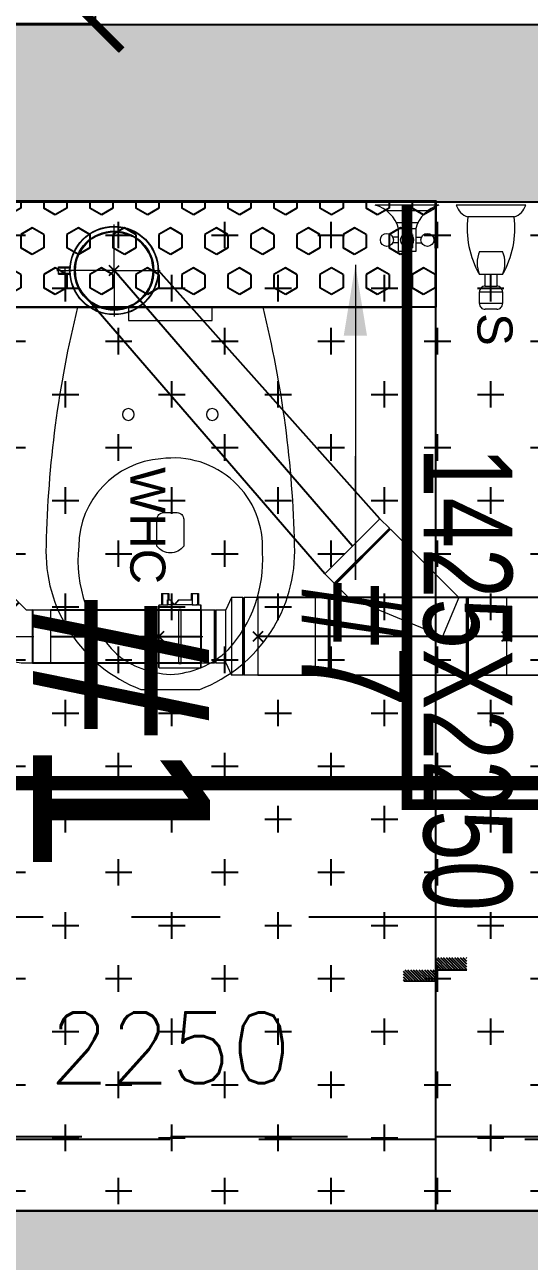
# Model space of a CAD drawing. Header units: millimetres. Extents: x -414464 to 1686, y -90036 to 108605.
# Drawn here: x -106321 to -105609, y -74856 to -73110 of the extents above; entities that cross this region are included whole.
import ezdxf
from ezdxf.lldxf.tags import DXFTag

# ---------------------------------------------------------------- set-up
doc = ezdxf.new("R2010")
doc.units = ezdxf.units.MM
doc.header["$LTSCALE"] = 1000
doc.header["$MEASUREMENT"] = 0
for name, pattern in [('$1$AUDIT_D_120904163729-0', [0]), ('$36$HIDDEN', [0.375, 0.25, -0.125]), ('3BHK-A$1$AUDIT_D_120904163729-0', [0]), ('AUDIT_D_120904163729-0', [0]), ('T8 - TYPICAL FLOOR CORE$1$HIDDEN', [0.375, 0.25, -0.125]), ('T8(T9 IS SIMILAR) - DIMENSION & TEXTING$1$AUDIT_D_120904163729-0', [0]), ('T8(T9 IS SIMILAR) - DIMENSION & TEXTING$1$CENTERX2', [101.6, 63.5, -12.7, 12.7, -12.7]), ('T8(T9 IS SIMILAR) - DIMENSION & TEXTING$1$HIDDEN', [0.375, 0.25, -0.125]), ('T8(T9 IS SIMILAR)$1$$0$HIDDEN', [0.375, 0.25, -0.125]), ('T8_REFUGE COLUMNS$1$CENTER2', [1.125, 0.75, -0.125, 0.125, -0.125])]:
    doc.linetypes.add(name, pattern=pattern)
doc.layers.get('0').update_dxf_attribs({"linetype": 'AUDIT_D_120904163729-0'})
for name, color, linetype in [('$0$A-HATCH -160', 251, '$1$AUDIT_D_120904163729-0'), ('$21$A-DIMENSIONS', 2, '$36$HIDDEN'), ('3BHK-A$1$$1$ELEV.', 5, 'Continuous'), ('3BHK-A$1$$1$LEDGE WALL', 5, 'Continuous'), ('3BHK-A$1$A-HATCH -160', 251, '3BHK-A$1$AUDIT_D_120904163729-0'), ('3BHK-A$1$a-tile drop', 3, 'Continuous'), ('3BHK-A$1$A-TOI SUNK 50MM', 8, 'Continuous'), ('3BHK-A$1$APT PLANS-typ$0$TILEDROP', 3, 'Continuous'), ('3BHK-A$1$LEDGE WALL', 5, 'Continuous'), ('a-rcc', 3, 'Continuous'), ('T8 - TYPICAL FLOOR CORE$1$A-DIMENSIONS', 2, 'T8 - TYPICAL FLOOR CORE$1$HIDDEN'), ('T8(T9 IS SIMILAR) - DIMENSION & TEXTING$1$A-DIMENSIONS', 2, 'T8(T9 IS SIMILAR) - DIMENSION & TEXTING$1$HIDDEN'), ('T8(T9 IS SIMILAR) - DIMENSION & TEXTING$1$A-PLUMBING', 7, 'T8(T9 IS SIMILAR) - DIMENSION & TEXTING$1$AUDIT_D_120904163729-0'), ('T8(T9 IS SIMILAR) - DIMENSION & TEXTING$1$A-RSP COMMENTS', 30, 'T8(T9 IS SIMILAR) - DIMENSION & TEXTING$1$AUDIT_D_120904163729-0'), ('T8(T9 IS SIMILAR) - DIMENSION & TEXTING$1$pl-110 dia soil pipe', 1, 'Continuous'), ('T8(T9 IS SIMILAR) - DIMENSION & TEXTING$1$pl-110 dia soil pipe1', 1, 'Continuous'), ('T8(T9 IS SIMILAR) - DIMENSION & TEXTING$1$pl-75 dia waste pipe', 3, 'Continuous'), ('T8(T9 IS SIMILAR) - DIMENSION & TEXTING$1$pl-75 dia waste pipe1', 3, 'Continuous'), ('T8(T9 IS SIMILAR) - DIMENSION & TEXTING$1$U-TI-TEXT', 7, 'Continuous'), ('T8(T9 IS SIMILAR) - DIMENSION & TEXTING$1$U-TI-WS', 5, 'Continuous'), ('T8(T9 IS SIMILAR)$1$$6$a-beam 2', 50, 'Continuous'), ('T8(T9 IS SIMILAR)$1$S-BEAM', 20, 'T8(T9 IS SIMILAR)$1$$0$HIDDEN'), ('T8_REFUGE COLUMNS$1$A-CENTERLINE', 193, 'T8_REFUGE COLUMNS$1$CENTER2'), ('T8_REFUGE COLUMNS$1$A-RCC COLS', 3, 'Continuous'), ('T8_TYPICAL COLUMNS$1$A-RCC COLS', 3, 'Continuous')]:
    doc.layers.add(name, color=color, linetype=linetype)
for name, color, linetype, lineweight in [('3BHK-A$1$$1$a-TOI-fixtures', 251, 'Continuous', 0), ('3BHK-A$1$$1$A-WALL- 160', 6, 'Continuous', 30), ('T8(T9 IS SIMILAR) - DIMENSION & TEXTING$1$a-TEXT -R SIZE', 4, 'Continuous', 0), ('T8(T9 IS SIMILAR) - DIMENSION & TEXTING$1$FURNITURE_AR', 34, 'Continuous', 9), ('T8(T9 IS SIMILAR) - DIMENSION & TEXTING$1$R0-18-10-2014-T1-1st Podium Floor Plan$0$Text', 2, 'Continuous', 0), ('T8(T9 IS SIMILAR) - DIMENSION & TEXTING$1$U-TI-WS-HOT', 1, 'T8(T9 IS SIMILAR) - DIMENSION & TEXTING$1$DASHDOT', 30), ('T8(T9 IS SIMILAR)$1$D&W', 8, 'Continuous', 25)]:
    doc.layers.add(name, color=color, linetype=linetype, lineweight=lineweight)
doc.layers.add('T8(T9 IS SIMILAR) - DIMENSION & TEXTING$1$GEB-BEZUG', color=2, linetype='Continuous', lineweight=25, true_color=0xffff00)
doc.layers.add('T8_REFUGE COLUMNS$1$COL-HATCH', color=7, linetype='Continuous', lineweight=25, true_color=0xa3a3a3)
doc.styles.add('T8 - TYPICAL FLOOR CORE$1$Romans 1', font='romans.shx', dxfattribs={"height": 100})
doc.styles.add('T8(T9 IS SIMILAR) - DIMENSION & TEXTING$1$arial', font='sanss___.ttf')
doc.styles.add('T8(T9 IS SIMILAR) - DIMENSION & TEXTING$1$ARIAL ARROW', font='swisscl.ttf')
doc.styles.add('T8(T9 IS SIMILAR) - DIMENSION & TEXTING$1$Romans 1', font='romans.shx', dxfattribs={"height": 100})
doc.styles.add('T8(T9 IS SIMILAR) - DIMENSION & TEXTING$1$Tahoma', font='tahoma.ttf')
tags = doc.linetypes.add('T8(T9 IS SIMILAR) - DIMENSION & TEXTING$1$DASHDOT', pattern=[1, 0.5, -0.25, 0, -0.25]).pattern_tags.tags
tags[10:11] = [DXFTag(74, 4), DXFTag(75, 0), DXFTag(340, '0'), DXFTag(46, 1.0), DXFTag(50, 0.0), DXFTag(44, 0.0), DXFTag(45, 0.0)]
tags[8:9] = [DXFTag(74, 4), DXFTag(75, 0), DXFTag(340, '0'), DXFTag(46, 1.0), DXFTag(50, 0.0), DXFTag(44, 0.0), DXFTag(45, 0.0)]
tags[6:7] = [DXFTag(74, 4), DXFTag(75, 0), DXFTag(340, '0'), DXFTag(46, 1.0), DXFTag(50, 0.0), DXFTag(44, 0.0), DXFTag(45, 0.0)]
tags[4:5] = [DXFTag(74, 4), DXFTag(75, 0), DXFTag(340, '0'), DXFTag(46, 1.0), DXFTag(50, 0.0), DXFTag(44, 0.0), DXFTag(45, 0.0)]
doc.dimstyles.new('T8 - TYPICAL FLOOR CORE$1$ALPINE S', dxfattribs={"dimscale": 0, "dimtxt": 100, "dimasz": 75, "dimexe": 0, "dimexo": 0, "dimgap": 75, "dimtad": 1, "dimdec": 0, "dimzin": 0, "dimdsep": 46, "dimtxsty": 'T8 - TYPICAL FLOOR CORE$1$Romans 1', "dimblk": 'T8 - TYPICAL FLOOR CORE$1$_ArchTick', "dimcen": 0.09, "dimclrd": 256, "dimclre": 256, "dimclrt": 7, "dimadec": 0, "dimazin": 0, "dimtfac": 1, "dimtdec": 0, "dimtofl": 0, "dimtmove": 1, "dimatfit": 0, "dimldrblk": 'T8 - TYPICAL FLOOR CORE$1$_Open90', "dimfxl": 1, "dimtolj": 1, "dimtzin": 0, "dimarcsym": 0})
doc.dimstyles.new('T8(T9 IS SIMILAR) - DIMENSION & TEXTING$1$ALPINE S', dxfattribs={"dimscale": 0, "dimtxt": 100, "dimasz": 75, "dimexe": 0, "dimexo": 0, "dimgap": 75, "dimtad": 1, "dimdec": 0, "dimzin": 0, "dimdsep": 46, "dimtxsty": 'T8(T9 IS SIMILAR) - DIMENSION & TEXTING$1$Romans 1', "dimblk": 'T8(T9 IS SIMILAR) - DIMENSION & TEXTING$1$_ArchTick', "dimcen": 0.09, "dimclrd": 256, "dimclre": 256, "dimclrt": 7, "dimadec": 0, "dimazin": 0, "dimtfac": 1, "dimtdec": 0, "dimtofl": 0, "dimtmove": 1, "dimatfit": 0, "dimldrblk": 'T8(T9 IS SIMILAR) - DIMENSION & TEXTING$1$_Open90', "dimfxl": 1, "dimtolj": 1, "dimtzin": 0, "dimarcsym": 0})
doc.dimstyles.new('T8(T9 IS SIMILAR) - DIMENSION & TEXTING$1$SAMATA STD', dxfattribs={"dimtxt": 100, "dimasz": 50, "dimexe": 50, "dimexo": 50, "dimgap": 10, "dimtad": 0, "dimdec": 0, "dimrnd": 5, "dimzin": 0, "dimdsep": 46, "dimtxsty": 'T8(T9 IS SIMILAR) - DIMENSION & TEXTING$1$Tahoma', "dimblk": 'T8(T9 IS SIMILAR) - DIMENSION & TEXTING$1$_Origin2', "dimcen": -50, "dimdle": 50, "dimclrd": 7, "dimclre": 7, "dimclrt": 7, "dimadec": 0, "dimazin": 0, "dimtfac": 1, "dimtdec": 0, "dimtmove": 1, "dimatfit": 3, "dimfxl": 150, "dimtfill": 1, "dimtolj": 1, "dimtzin": 0, "dimlwd": -1, "dimlwe": -1, "dimarcsym": 0})

# ---------------------------------------------------------------- blocks, each defined once
blk = doc.blocks.new('T8_REFUGE COLUMNS')
at = {"layer": 'T8_REFUGE COLUMNS$1$COL-HATCH', "linetype": 'ByBlock'}
h = blk.add_hatch(color=256, dxfattribs=at)
h.dxf.hatch_style = 1
h.paths.add_polyline_path([(1213587.1, -5709939.9), (1213337.1, -5709939.9), (1213337.1, -5714149.9), (1213587.1, -5714149.9)])
at = {"layer": 'T8_REFUGE COLUMNS$1$A-CENTERLINE'}
blk.add_line((1214597.1, -5722853.5), (1214597.1, -5698299.6), dxfattribs=at)
at = {"layer": 'T8_REFUGE COLUMNS$1$A-RCC COLS', "linetype": 'ByBlock'}
blk.add_lwpolyline([(1213587.1, -5709939.9), (1213337.1, -5709939.9), (1213337.1, -5714149.9), (1213587.1, -5714149.9)], close=True, dxfattribs=at)
blk = doc.blocks.new('T8_TYPICAL COLUMNS')
at = {"layer": 'T8_TYPICAL COLUMNS$1$A-RCC COLS', "linetype": 'ByBlock'}
blk.add_blockref('T8_REFUGE COLUMNS', (0, 0), dxfattribs=at)
blk = doc.blocks.new('3BHK-A$1$$1$EWC 1-flat-3')
at = {"layer": '3BHK-A$1$$1$a-TOI-fixtures', "ltscale": 1.5}
blk.add_line((130.9, 0), (-130.9, 0), dxfattribs=at)
for points in [[(-130.9, 0, -0.055103), (-175.3, 336.2, -0.321827), (-41.6, 540), (41.6, 540, -0.321827), (175.3, 336.2, -0.055103), (130.9, 0, -27.681239)], [(-13.2, 214.3, -0.391448), (-129.3, 337.7, -0.224585), (-76.1, 489.9, -0.160675), (0, 518.7, -0.183016), (81.6, 484.1, -0.201424), (130, 346.4, -0.474507), (-13.2, 214.3, -2.927417)], [(-9.5, 290.2), (9.5, 290.2, 0.414214), (18.9, 299.7), (18.9, 337.6, 0.5), (-18.9, 337.6), (-18.9, 299.7, 0.414214), (-9.5, 290.2, 0.530498)]]:
    blk.add_lwpolyline(points, format="xyb", dxfattribs=at)
at = {"layer": '3BHK-A$1$$1$a-TOI-fixtures'}
blk.add_lwpolyline([(-59.2, 0), (-59.2, 18.9), (59.2, 18.9), (59.2, 0)], close=True, dxfattribs=at)
at = {"layer": '3BHK-A$1$$1$a-TOI-fixtures', "ltscale": 1.5}
for centre in [(-59.2, 151.6), (59.2, 151.6)]:
    blk.add_circle(centre, 8.31, dxfattribs=at)
blk = doc.blocks.new('3BHK-A$1$TILE DROP -x')
at = {"layer": '3BHK-A$1$APT PLANS-typ$0$TILEDROP'}
h = blk.add_hatch(dxfattribs=at)
h.set_pattern_fill('ACET-2D-ANSI31', color=8, scale=90, angle=90, style=0)
h.set_pattern_definition([(135, (-851695.914, 5365039.183), (-7.954951288, -7.954951288), [])])
h.paths.add_polyline_path([(-58323.9, -19205.9), (-58323.9, -19023.7), (-58261.5, -19023.7), (-58261.5, -19205.9)])
edge = h.paths.add_edge_path()
edge.add_line((-58323.9, -19381.2), (-58393.7, -19381.2))
edge.add_line((-58323.9, -19205.9), (-58323.9, -19381.2))
edge.add_line((-58393.1, -19205.9), (-58323.9, -19205.9))
edge.add_line((-58393.1, -19381.2), (-58393.1, -19205.9))
at = {"layer": '3BHK-A$1$APT PLANS-typ$0$TILEDROP', "color": 1}
blk.add_line((-58153.9, -19205.9), (-58434, -19205.9), dxfattribs=at)
at = {"layer": '3BHK-A$1$APT PLANS-typ$0$TILEDROP', "color": 20, "const_width": 10}
for points in [[(-58261.5, -19205.9), (-58261.5, -19023.7)], [(-58323.9, -19381.2), (-58323.9, -19205.9)], [(-58323.9, -19205.9), (-58261.5, -19205.9)]]:
    blk.add_lwpolyline(points, dxfattribs=at)
blk = doc.blocks.new('3BHK-A')
at = {"layer": '3BHK-A$1$A-HATCH -160', "linetype": 'ByBlock'}
h = blk.add_hatch(dxfattribs=at)
h.set_pattern_fill('ZIGZAG', color=256, scale=250)
h.set_pattern_definition([(9e-15, (1e-08, 0), (31.25, 31.25), [31.25, -31.25]), (90, (31.25, 0), (-31.25, 31.25), [31.25, -31.25])])
h.paths.add_polyline_path([(1185182.8, -5714749.5), (1186532.7, -5714749.5), (1186532.7, -5714149.5), (1186632.7, -5714149.5), (1186632.7, -5714749.5), (1188712.7, -5714749.5), (1188712.7, -5714049.5), (1189032.5, -5714049.5), (1189032.5, -5714149.5), (1188812.7, -5714149.5), (1188812.7, -5715449.5), (1189032.5, -5715449.5), (1189032.5, -5715549.5), (1188712.7, -5715549.5), (1188712.7, -5714849.5), (1186632.7, -5714849.5), (1186632.7, -5715664.5), (1186532.7, -5715664.5), (1186532.7, -5714849.5), (1185182.8, -5714849.5)])
h.paths.add_polyline_path([(1185182.8, -5713249.5), (1185782.7, -5713249.5), (1185782.7, -5713149.5), (1185182.8, -5713149.5)])
h.paths.add_polyline_path([(1186532.7, -5710699.5), (1186632.7, -5710699.5), (1186632.7, -5713249.5), (1186532.7, -5713249.5)])
h.paths.add_polyline_path([(1186532.7, -5717399.5), (1186632.7, -5717399.5), (1186632.7, -5716414.5), (1186532.7, -5716414.5)])
h.paths.add_polyline_path([(1194902.2, -5715375), (1194082.3, -5715375), (1194082.3, -5715475), (1194902.2, -5715475)])
h.paths.add_polyline_path([(1195782.2, -5715375), (1196682.2, -5715375), (1196682.2, -5715475), (1195782.2, -5715475)])
h.paths.add_polyline_path([(1194132.5, -5714149.9), (1196532.4, -5714149.9), (1196532.4, -5714049.9), (1194132.5, -5714049.9)])
h.paths.add_polyline_path([(1197432.4, -5711800.2), (1197532.4, -5711800.2), (1197532.4, -5714149.9), (1197432.4, -5714149.9)])
h.paths.add_polyline_path([(1198282.4, -5714149.9), (1198958.7, -5714149.9), (1198958.7, -5714049.9), (1198282.4, -5714049.9)])
h.paths.add_polyline_path([(1196871.9, -5720208.6), (1196082.2, -5720209.7), (1196082.3, -5720109.7), (1196082.2, -5720109.7), (1196182.2, -5720109.7), (1196871.9, -5720108.6)])
h.paths.add_polyline_path([(1193397.2, -5709939.9), (1193882.3, -5709939.6), (1193882.3, -5710040.1), (1193397.3, -5710040.1)])
h.paths.add_polyline_path([(1186632.7, -5708554.7), (1187192.3, -5708554.8), (1187192.3, -5708654.7), (1186632.7, -5708654.7)])
h.paths.add_polyline_path([(1194182.3, -5715724), (1194082.3, -5715724), (1194082.3, -5715474), (1194182.3, -5715474)])
at = {"layer": '3BHK-A$1$A-TOI SUNK 50MM'}
h = blk.add_hatch(dxfattribs=at)
h.set_pattern_fill('CROSS', color=256, scale=300, style=0)
h.set_pattern_definition([(9e-15, (-0.65, 1286.84), (75, 75), [37.5, -112.5]), (90, (18.1, 1268.09), (-75, 75), [37.5, -112.5])])
h.paths.add_polyline_path([(1197532.4, -5711799.2), (1198958.7, -5711799.2), (1198958.7, -5714049.9), (1197532.4, -5714049.9)])
at = {"layer": '3BHK-A$1$LEDGE WALL'}
h = blk.add_hatch(dxfattribs=at)
h.set_pattern_fill('HEX', color=8, scale=150, angle=180)
h.paths.add_polyline_path([(1198958.7, -5713298.5), (1198808.7, -5713298.5), (1198808.7, -5712549.2), (1198958.7, -5712549.2)])
at = {"layer": '3BHK-A$1$$1$A-WALL- 160', "linetype": 'ByBlock'}
blk.add_line((1197532.4, -5714149.9, 0), (1197532.4, -5711800.2, 0), dxfattribs=at)
at = {"layer": '3BHK-A$1$$1$ELEV.'}
blk.add_line((1197532.3, -5712549.2, -0.5), (1198958.7, -5712549.2, -0.5), dxfattribs=at)
at = {"layer": '3BHK-A$1$$1$LEDGE WALL'}
blk.add_line((1198808.7, -5713298.5, -0.5), (1198808.7, -5712598.8, -0.5), dxfattribs=at)
at = {"layer": '3BHK-A$1$$1$LEDGE WALL', "elevation": -0.5}
blk.add_lwpolyline([(1198808.7, -5713298.5), (1198958.7, -5713298.5), (1198958.7, -5712549.2), (1198808.7, -5712549.2)], close=True, dxfattribs=at)
at = {"layer": '3BHK-A$1$$1$a-TOI-fixtures', "extrusion": (0, 0, -1), "xscale": -1, "zscale": -1, "rotation": 270}
blk.add_blockref('3BHK-A$1$$1$EWC 1-flat-3', (-1198808.7, -5712923.9, 0.5), dxfattribs=at)
at = {"layer": '3BHK-A$1$a-tile drop', "xscale": 0.25, "yscale": 0.25, "zscale": 0.25, "rotation": 180}
blk.add_blockref('3BHK-A$1$TILE DROP -x', (1183291.5, -5717350.7, -0.5), dxfattribs=at)
blk = doc.blocks.new('T8 - TYPICAL FLOOR CORE$1$_ArchTick')
at = {"color": 0, "linetype": 'ByBlock', "const_width": 0.15}
blk.add_lwpolyline([(-0.5, -0.5), (0.5, 0.5)], dxfattribs=at)
blk = doc.blocks.new('*D4604')
at = {"layer": 'T8 - TYPICAL FLOOR CORE$1$A-DIMENSIONS', "linetype": 'T8 - TYPICAL FLOOR CORE$1$HIDDEN', "lineweight": -2, "transparency": 16777216}
for p, q in [((1212012.2, -5713175.1), (1212012.2, -5713030)), ((1213335.4, -5713175.1), (1213335.4, -5713030))]:
    blk.add_line(p, q, dxfattribs=at)
at = {"layer": 'T8 - TYPICAL FLOOR CORE$1$A-DIMENSIONS', "lineweight": -2, "transparency": 16777216}
blk.add_line((1212012.2, -5713030), (1213335.4, -5713030), dxfattribs=at)
at = {"layer": 'T8 - TYPICAL FLOOR CORE$1$A-DIMENSIONS', "linetype": 'ByBlock', "lineweight": -2, "transparency": 16777216, "xscale": 75, "yscale": 75, "zscale": 75, "rotation": 180}
blk.add_blockref('T8 - TYPICAL FLOOR CORE$1$_ArchTick', (1212012.2, -5713030), dxfattribs=at)
at = {"layer": 'T8 - TYPICAL FLOOR CORE$1$A-DIMENSIONS', "linetype": 'ByBlock', "lineweight": -2, "transparency": 16777216, "xscale": 75, "yscale": 75, "zscale": 75}
blk.add_blockref('T8 - TYPICAL FLOOR CORE$1$_ArchTick', (1213335.4, -5713030), dxfattribs=at)
at = {"layer": 'T8 - TYPICAL FLOOR CORE$1$A-DIMENSIONS', "color": 7, "linetype": 'ByBlock', "transparency": 16777216, "insert": (1212673.8, -5712905), "char_height": 100, "attachment_point": 5, "style": 'T8 - TYPICAL FLOOR CORE$1$Romans 1'}
blk.add_mtext('\\A1;1323', dxfattribs=at)
blk = doc.blocks.new('T8 - TYPICAL FLOOR CORE$1$_Open90')
at = {"color": 0, "linetype": 'ByBlock', "lineweight": -2}
for p, q in [((-0.5, 0.5), (0, 0)), ((0, 0), (-1, 0)), ((0, 0), (-0.5, -0.5))]:
    blk.add_line(p, q, dxfattribs=at)
blk = doc.blocks.new('T8(T9 IS SIMILAR) - DIMENSION & TEXTING$1$_ArchTick')
at = {"color": 0, "linetype": 'ByBlock', "const_width": 0.15}
blk.add_lwpolyline([(-0.5, -0.5), (0.5, 0.5)], dxfattribs=at)
blk = doc.blocks.new('*D1467')
at = {"layer": 'T8(T9 IS SIMILAR) - DIMENSION & TEXTING$1$A-DIMENSIONS', "linetype": 'T8(T9 IS SIMILAR) - DIMENSION & TEXTING$1$HIDDEN', "lineweight": -2, "transparency": 16777216}
for p, q in [((1214797.6, -5711799.1), (1214907, -5711799.1)), ((1214797.6, -5714048.8), (1214907, -5714048.8))]:
    blk.add_line(p, q, dxfattribs=at)
at = {"layer": 'T8(T9 IS SIMILAR) - DIMENSION & TEXTING$1$A-DIMENSIONS', "lineweight": -2, "transparency": 16777216}
blk.add_line((1214907, -5714048.8), (1214907, -5711799.1), dxfattribs=at)
at = {"layer": 'T8(T9 IS SIMILAR) - DIMENSION & TEXTING$1$A-DIMENSIONS', "linetype": 'ByBlock', "lineweight": -2, "transparency": 16777216, "xscale": 75, "yscale": 75, "zscale": 75}
for p, rotation in [((1214907, -5711799.1), 90), ((1214907, -5714048.8), 270)]:
    blk.add_blockref('T8(T9 IS SIMILAR) - DIMENSION & TEXTING$1$_ArchTick', p, dxfattribs=dict(at, rotation=rotation))
at = {"layer": 'T8(T9 IS SIMILAR) - DIMENSION & TEXTING$1$A-DIMENSIONS', "color": 7, "linetype": 'ByBlock', "transparency": 16777216, "insert": (1214782, -5712924), "char_height": 100, "attachment_point": 5, "rotation": 90, "style": 'T8(T9 IS SIMILAR) - DIMENSION & TEXTING$1$Romans 1'}
blk.add_mtext('\\A1;2250', dxfattribs=at)
blk = doc.blocks.new('T8(T9 IS SIMILAR) - DIMENSION & TEXTING$1$_Open90')
at = {"color": 0, "linetype": 'ByBlock', "lineweight": -2}
for p, q in [((-0.5, 0.5), (0, 0)), ((0, 0), (-1, 0)), ((0, 0), (-0.5, -0.5))]:
    blk.add_line(p, q, dxfattribs=at)
blk = doc.blocks.new('T8(T9 IS SIMILAR) - DIMENSION & TEXTING$1$Einfügepunkt')
at = {"layer": 'T8(T9 IS SIMILAR) - DIMENSION & TEXTING$1$GEB-BEZUG'}
for p, q in [((-7.1, -7.1), (7.1, 7.1)), ((-7.1, 7.1), (7.1, -7.1))]:
    blk.add_line(p, q, dxfattribs=at)
blk = doc.blocks.new('T8(T9 IS SIMILAR) - DIMENSION & TEXTING$1$367.771.16.1_L')
at = {"lineweight": 13, "ltscale": 25}
for p, q in [((-5.2, 78.5), (-5.2, 62.3)), ((-5.2, 78.5), (5.2, 78.5)), ((-3.7, 78.5), (-3.7, 62.4)), ((0, 81), (0, 78.5)), ((0, 78.5), (0, 62.3)), ((3.7, 78.5), (3.7, 62.4)), ((5.2, 78.5), (5.2, 62.3)), ((3.8, 69.5), (-3.7, 69.5)), ((-3.7, 69.5), (-3.7, 62.4)), ((0, 0), (0, 65)), ((0, 62.3), (0, 59.8)), ((3.8, 62.4), (3.8, 69.5)), ((0, 0), (-65, 0)), ((0, 0), (0, -65)), ((0, 0), (65, 0))]:
    blk.add_line(p, q, dxfattribs=at)
for radius in [62.5, 61.8, 56, 55]:
    blk.add_circle((0, 0), radius, dxfattribs=at)
blk.add_blockref('T8(T9 IS SIMILAR) - DIMENSION & TEXTING$1$Einfügepunkt', (0, 0), dxfattribs=at)
blk = doc.blocks.new('T8(T9 IS SIMILAR) - DIMENSION & TEXTING$1$367.135.16.1_A')
at = {"lineweight": 13, "ltscale": 25}
for p, q in [((-55, 251.1), (-55, 270)), ((-55, 270), (55, 270)), ((55, 251.1), (55, 270)), ((-166.2, 178.4), (-88.4, 256.2)), ((-88.4, 256.2), (-75, 242.8)), ((-53.9, 250), (-55, 251.1)), ((55, 251.1), (-55, 251.1)), ((-53.9, 250), (-55, 248.9)), ((-55, 222.8), (-55, 248.9)), ((-55, 248.9), (55, 248.9)), ((53.9, 250), (-53.9, 250)), ((53.9, 250), (55, 251.1)), ((53.9, 250), (55, 248.9)), ((55, 56.1), (55, 248.9)), ((-75, 242.8), (-152.8, 165)), ((-151.3, 163.5), (-73.5, 241.3)), ((-75, 241.3), (-151.3, 165)), ((-75, 241.3), (-75, 242.8)), ((-75, 241.3), (-73.5, 241.3)), ((-73.5, 241.3), (-55, 222.8)), ((0, 90), (-55, 222.8)), ((-166.2, 178.4), (-152.8, 165)), ((-151.3, 165), (-152.8, 165)), ((-151.3, 165), (-151.3, 163.5)), ((-151.3, 163.5), (-55, 67.2)), ((-55, 67.2), (0, 90)), ((-55, 56.1), (-55, 67.2)), ((-53.9, 55), (-55, 56.1)), ((55, 56.1), (-55, 56.1)), ((-53.9, 55), (-55, 53.9)), ((-55, 0), (-55, 53.9)), ((-55, 53.9), (55, 53.9)), ((-53.9, 55), (53.9, 55)), ((53.9, 55), (55, 56.1)), ((53.9, 55), (55, 53.9)), ((55, 0), (55, 53.9)), ((-55, 0), (55, 0))]:
    blk.add_line(p, q, dxfattribs=at)
blk.add_blockref('T8(T9 IS SIMILAR) - DIMENSION & TEXTING$1$Einfügepunkt', (0, 0), dxfattribs=at)
blk = doc.blocks.new('T8(T9 IS SIMILAR) - DIMENSION & TEXTING$1$367.576.16.1_L')
at = {"lineweight": 13, "ltscale": 25}
for p, q in [((-37.5, 80), (-37.5, 60.75)), ((-37.5, 80), (37.5, 80)), ((37.5, 80), (37.5, 60.75)), ((-36.75, 60), (-37.5, 60.75)), ((37.5, 60.75), (-37.5, 60.75)), ((-36.75, 60), (-37.5, 59.25)), ((-37.5, 59.25), (-37.5, 45)), ((-37.5, 59.25), (37.5, 59.25)), ((36.75, 60), (-36.75, 60)), ((36.75, 60), (37.5, 60.75)), ((36.75, 60), (37.5, 59.25)), ((37.5, 59.25), (37.5, 45)), ((-55, 37), (-37.5, 45)), ((-55, 21.1), (-55, 37)), ((-55, 37), (55, 37)), ((37.5, 45), (-37.5, 45)), ((37.5, 45), (55, 37)), ((55, 21.1), (55, 37)), ((-53.9, 20), (-55, 21.1)), ((55, 21.1), (-55, 21.1)), ((-53.9, 20), (-55, 18.9)), ((-55, 0), (-55, 18.9)), ((-55, 18.9), (55, 18.9)), ((53.9, 20), (-53.9, 20)), ((53.9, 20), (55, 21.1)), ((53.9, 20), (55, 18.9)), ((55, 0), (55, 18.9)), ((-55, 0), (55, 0))]:
    blk.add_line(p, q, dxfattribs=at)
blk.add_blockref('T8(T9 IS SIMILAR) - DIMENSION & TEXTING$1$Einfügepunkt', (0, 0), dxfattribs=at)
blk = doc.blocks.new('T8(T9 IS SIMILAR) - DIMENSION & TEXTING$1$365.045.16.1_A')
at = {"lineweight": 13, "ltscale": 25}
for p, q in [((-61.9, 8.8), (-8.8, 61.9)), ((8.3, 44.7), (-8.8, 61.9)), ((8.3, 44.7), (-44.7, -8.3)), ((-43.7, -9.4), (9.4, 43.7)), ((8.3, 43.7), (-43.7, -8.3)), ((8.3, 43.7), (8.3, 44.7)), ((8.3, 43.7), (9.4, 43.7)), ((15.5, 37.5), (9.4, 43.7)), ((-17.1, 17.1), (-18.9, 18.9)), ((-44.7, -8.3), (-61.9, 8.8)), ((0, 0), (-17.1, 17.1)), ((-9.2, 9.2), (-11, 11)), ((0, -15.5), (0, 0)), ((34.7, 16.5), (30.6, 16)), ((36.3, 12.9), (32.9, 10.3)), ((34.7, 16.5), (36.3, 12.9)), ((-43.7, -8.3), (-44.7, -8.3)), ((-43.7, -8.3), (-43.7, -9.4)), ((-37.5, -15.5), (-43.7, -9.4)), ((-37.5, -29.3), (-37.5, -15.5)), ((0, -29.3), (0, -15.5)), ((37.5, -29.3), (37.5, -15.5)), ((-36.7, -30), (-37.5, -29.3)), ((37.5, -29.3), (-37.5, -29.3)), ((-36.7, -30), (-37.5, -30.7)), ((-37.5, -50), (-37.5, -30.7)), ((-37.5, -30.7), (37.5, -30.7)), ((-36.7, -30), (36.8, -30)), ((0, -31.8), (0, -29.3)), ((36.8, -30), (37.5, -29.3)), ((36.8, -30), (37.5, -30.7)), ((37.5, -50), (37.5, -30.7)), ((-37.5, -50), (37.5, -50)), ((0, -50), (-2.5, -50)), ((0, -50), (0, -47.5)), ((0, -50), (0, -52.5)), ((0, -50), (2.5, -50))]:
    blk.add_line(p, q, dxfattribs=at)
for start, end in [(24.8604, 45), (0, 20.1396)]:
    blk.add_arc((-37.5, -15.5), 75, start, end, dxfattribs=at)
blk.add_open_spline([(32.9, 10.3), (32.9, 10.3), (32.9, 10.3), (32.8, 10.5), (32.8, 10.6), (32.6, 11), (32.4, 11.3), (32.2, 11.9), (32.1, 12.1), (31.9, 12.6), (31.8, 12.8), (31.6, 13.2), (31.6, 13.4), (31.4, 13.8), (31.3, 14), (31.1, 14.6), (31, 14.9), (30.8, 15.4), (30.7, 15.6), (30.6, 15.9), (30.6, 16), (30.6, 16)], degree=3, knots=[-0.9758327, -0.9758327, -0.9758327, -0.9758327, -0.8930469, -0.8930469, -0.7796093, -0.7796093, -0.6561479, -0.6561479, -0.5667077, -0.5667077, -0.5007206, -0.5007206, -0.4380575, -0.4380575, -0.3616519, -0.3616519, -0.247098, -0.247098, -0.1245121, -0.1245121, 0, 0, 0, 0], dxfattribs=at)
blk.add_blockref('T8(T9 IS SIMILAR) - DIMENSION & TEXTING$1$Einfügepunkt', (0, -50), dxfattribs=at)
blk = doc.blocks.new('T8(T9 IS SIMILAR) - DIMENSION & TEXTING$1$365.771.16.1_A')
at = {"lineweight": 13, "ltscale": 25}
for p, q in [((-60.5, 56.2), (-44.5, 56.2)), ((-60.5, 45.8), (-60.5, 56.2)), ((-60.5, 54.7), (-44.5, 54.7)), ((-43.8, 60), (-44.5, 59.3)), ((-44.5, 56.2), (-44.5, 59.3)), ((44.5, 59.3), (-44.5, 59.3)), ((-44.5, 47.3), (-44.5, 54.7)), ((43.8, 60), (-43.8, 60)), ((-37.5, 31.7), (-37.5, 60)), ((0, 60), (0, 62.5)), ((0, 60), (0, 57.5)), ((0, 30.8), (0, 57.5)), ((37.5, 31.7), (37.5, 60)), ((43.8, 60), (44.5, 59.3)), ((44.5, 0.7), (44.5, 59.3)), ((-60.5, 47.3), (-44.5, 47.3)), ((-60.5, 45.8), (-51.5, 45.8)), ((-51.5, 47.4), (-44.3, 47.4)), ((-51.5, 28.4), (-51.5, 47.4)), ((-44.3, 47.4), (-44.3, 22.4)), ((-51.5, 28.3), (-51.5, 28.4)), ((-44.5, 22.4), (-51.5, 28.3)), ((-44.5, 22.4), (-51.5, 16.6)), ((-44.5, 22.4), (-44.3, 22.4)), ((-44.3, 22.4), (-44.3, 12.6)), ((-38.5, 28.3), (-38.5, 31.7)), ((38.5, 31.7), (-38.5, 31.7)), ((38.5, 28.3), (-38.5, 28.3)), ((-37.5, 0), (-37.5, 28.3)), ((0, 28.3), (0, 30.8)), ((0, 28.3), (0, 25.8)), ((0, 2.5), (0, 25.8)), ((37.5, 0), (37.5, 28.3)), ((38.5, 28.3), (38.5, 31.7)), ((-60.5, 14.2), (-51.5, 14.2)), ((-60.5, 3.8), (-60.5, 14.2)), ((-60.5, 12.7), (-44.5, 12.7)), ((-60.5, 5.3), (-44.5, 5.3)), ((-60.5, 3.8), (-44.5, 3.8)), ((-51.5, 16.5), (-51.5, 16.6)), ((-51.5, 12.6), (-51.5, 16.5)), ((-44.3, 12.6), (-51.5, 12.6)), ((-44.5, 5.3), (-44.5, 12.7)), ((-44.5, 0.7), (-44.5, 3.8)), ((-43.8, 0), (-44.5, 0.7)), ((44.5, 0.7), (-44.5, 0.7)), ((43.8, 0), (-43.8, 0)), ((0, 0), (0, 2.5)), ((0, 0), (0, -2.5)), ((43.8, 0), (44.5, 0.7))]:
    blk.add_line(p, q, dxfattribs=at)
at = {"lineweight": 13, "ltscale": 25, "flags": 128}
for points in [[(-44.5, 56.2), (-44.5, 56.2), (-44.5, 56.1), (-44.5, 56), (-44.5, 55.8), (-44.4, 55.6), (-44.4, 55.3), (-44.4, 55), (-44.3, 54.7), (-44.3, 54.3), (-44.3, 53.9), (-44.3, 53.5), (-44.2, 53), (-44.2, 52.6), (-44.2, 52.1), (-44.2, 51.6), (-44.2, 51.1), (-44.2, 50.6), (-44.2, 50.1), (-44.2, 49.6), (-44.2, 49.1), (-44.3, 48.6), (-44.3, 48.2), (-44.3, 47.8), (-44.3, 47.4)], [(-44.5, 47.3), (-44.5, 47.3), (-44.5, 47.4), (-44.5, 47.6), (-44.5, 47.8), (-44.4, 48.1), (-44.4, 48.4), (-44.4, 48.7), (-44.4, 49.1), (-44.4, 49.6), (-44.4, 50.1), (-44.3, 50.5), (-44.3, 51), (-44.3, 51.5), (-44.4, 51.9), (-44.4, 52.4), (-44.4, 52.9), (-44.4, 53.3), (-44.4, 53.6), (-44.4, 53.9), (-44.5, 54.2), (-44.5, 54.4), (-44.5, 54.6), (-44.5, 54.7), (-44.5, 54.7)], [(-51.5, 28.4), (-51.2, 28.2), (-50.9, 27.9), (-50.5, 27.6), (-50.2, 27.4), (-49.9, 27.1), (-49.6, 26.9), (-49.3, 26.6), (-49, 26.3), (-48.7, 26.1), (-48.4, 25.8), (-48.1, 25.6), (-47.8, 25.3), (-47.5, 25.1), (-47.2, 24.8), (-46.9, 24.6), (-46.6, 24.3), (-46.3, 24.1), (-46, 23.9), (-45.7, 23.6), (-45.5, 23.4), (-45.2, 23.1), (-44.9, 22.9), (-44.6, 22.7), (-44.3, 22.4)], [(-44.3, 22.4), (-44.6, 22.2), (-44.9, 22), (-45.2, 21.7), (-45.5, 21.5), (-45.7, 21.3), (-46, 21), (-46.3, 20.8), (-46.6, 20.5), (-46.9, 20.3), (-47.2, 20.1), (-47.5, 19.8), (-47.8, 19.6), (-48.1, 19.3), (-48.4, 19.1), (-48.7, 18.8), (-49, 18.6), (-49.3, 18.3), (-49.6, 18), (-49.9, 17.8), (-50.2, 17.5), (-50.5, 17.3), (-50.9, 17), (-51.2, 16.7), (-51.5, 16.5)], [(-44.5, 5.3), (-44.5, 5.3), (-44.5, 5.4), (-44.5, 5.6), (-44.5, 5.8), (-44.4, 6.1), (-44.4, 6.4), (-44.4, 6.7), (-44.4, 7.1), (-44.4, 7.6), (-44.4, 8.1), (-44.3, 8.5), (-44.3, 9), (-44.3, 9.5), (-44.4, 9.9), (-44.4, 10.4), (-44.4, 10.9), (-44.4, 11.3), (-44.4, 11.6), (-44.4, 11.9), (-44.5, 12.2), (-44.5, 12.4), (-44.5, 12.6), (-44.5, 12.7), (-44.5, 12.7)], [(-44.3, 12.6), (-44.3, 12.2), (-44.3, 11.8), (-44.3, 11.4), (-44.2, 10.9), (-44.2, 10.4), (-44.2, 9.9), (-44.2, 9.4), (-44.2, 8.9), (-44.2, 8.4), (-44.2, 7.9), (-44.2, 7.4), (-44.2, 7), (-44.3, 6.5), (-44.3, 6.1), (-44.3, 5.7), (-44.3, 5.3), (-44.4, 5), (-44.4, 4.7), (-44.4, 4.4), (-44.5, 4.2), (-44.5, 4), (-44.5, 3.9), (-44.5, 3.8), (-44.5, 3.8)]]:
    blk.add_lwpolyline(points, dxfattribs=at)
at = {"lineweight": 13, "ltscale": 25}
blk.add_blockref('T8(T9 IS SIMILAR) - DIMENSION & TEXTING$1$Einfügepunkt', (0, 0), dxfattribs=at)
blk = doc.blocks.new('T8(T9 IS SIMILAR) - DIMENSION & TEXTING$1$FAUCET')
at = {"layer": 'T8(T9 IS SIMILAR) - DIMENSION & TEXTING$1$FURNITURE_AR', "color": 7}
for p, q in [((-0.01, 0.18), (0.01, 0.18)), ((-0.02, 0.17), (0.02, 0.17)), ((-0.02, 0.15), (-0.02, 0.17)), ((0.02, 0.15), (-0.02, 0.15)), ((0.02, 0.17), (0.02, 0.15)), ((0.01, 0.14), (-0.01, 0.14)), ((-0.01, 0.12), (-0.01, 0.14)), ((0.01, 0.14), (0.01, 0.12)), ((-0.02, 0.12), (0.02, 0.12)), ((-0.16, 0.065), (-0.17, 0.065)), ((-0.16, 0.08), (-0.13, 0.08)), ((-0.16, 0.04), (-0.16, 0.08)), ((-0.13, 0.08), (-0.13, 0.04)), ((-0.13, 0.065), (-0.12, 0.065)), ((0.02, 0.08), (-0.02, 0.08)), ((0.13, 0.065), (0.12, 0.065)), ((0.13, 0.08), (0.16, 0.08)), ((0.13, 0.04), (0.13, 0.08)), ((0.16, 0.08), (0.16, 0.04)), ((0.16, 0.065), (0.17, 0.065)), ((-0.16, 0.055), (-0.17, 0.055)), ((-0.13, 0.055), (-0.12, 0.055)), ((0.13, 0.055), (0.12, 0.055)), ((0.16, 0.055), (0.17, 0.055)), ((-0.1258, 0.03), (-0.1639, 0.03)), ((-0.13, 0.04), (-0.16, 0.04)), ((0.1642, 0.03), (0.1261, 0.03)), ((0.16, 0.04), (0.13, 0.04)), ((-0.2, 0), (-0.09, 0)), ((-0.1803, 0.01), (-0.1096, 0.01)), ((-0.06, 0), (0.06, 0)), ((-0.04, 0.02), (0.04, 0.02)), ((0.09, 0), (0.2, 0)), ((0.1097, 0.01), (0.1804, 0.01))]:
    blk.add_line(p, q, dxfattribs=at)
for centre in [(-0.18, 0.06), (-0.145, 0.06), (-0.11, 0.06), (0.11, 0.06), (0.145, 0.06), (0.18, 0.06)]:
    blk.add_circle(centre, 0.0112, dxfattribs=at)
for centre, radius, start, end in [((-0.0103, 0.1703), 0.0097, 88.2224, 181.7776), ((0.0103, 0.1703), 0.0097, 358.2224, 91.7776), ((-0.0103, 0.1497), 0.0097, 178.2224, 271.7776), ((0.0103, 0.1497), 0.0097, 268.2224, 1.7776), ((0.12, 0.04), 0.1612, 150.2551, 187.125), ((0.0257, 0.1), 0.0498, 156.3417, 203.6583), ((-0.0257, 0.1), 0.0498, 336.3417, 23.6584), ((-0.12, 0.04), 0.1612, 352.875, 29.7449), ((-0.215, 0.055), 0.057, 285.2551, 344.7449), ((-0.075, 0.055), 0.057, 195.2551, 254.7449), ((0.075, 0.055), 0.057, 285.2551, 344.7449), ((0.215, 0.055), 0.057, 195.2551, 254.7449), ((-0.0318, -0.0082), 0.0293, 106.1502, 163.8498), ((0.0318, -0.0082), 0.0293, 16.1502, 73.8498)]:
    blk.add_arc(centre, radius, start, end, dxfattribs=at)
blk = doc.blocks.new('T8(T9 IS SIMILAR) - DIMENSION & TEXTING$1$A$C77D62699')
at = {"layer": 'T8(T9 IS SIMILAR) - DIMENSION & TEXTING$1$pl-110 dia soil pipe1'}
for p, q in [((6694, 2219.2, -0.2), (6693.6, 1073.4, -0.3)), ((6804, 2219.2, -0.2), (6803.6, 1073.4, -0.3)), ((6582.5, 1245.9, 0.6), (6232, 933.3, 0.6)), ((6660.3, 1168.1, 0.6), (6258.5, 821.5, 0.6))]:
    blk.add_line(p, q, dxfattribs=at)
at = {"layer": 'T8(T9 IS SIMILAR) - DIMENSION & TEXTING$1$pl-110 dia soil pipe1', "color": 12, "linetype": 'T8(T9 IS SIMILAR) - DIMENSION & TEXTING$1$CENTERX2'}
for p, q in [((6749, 2219.2, -0.2), (6748.6, 1073.4, -0.3)), ((6621.4, 1207, 0.6), (6232, 870.8, 0.6))]:
    blk.add_line(p, q, dxfattribs=at)
at = {"layer": 'T8(T9 IS SIMILAR) - DIMENSION & TEXTING$1$pl-110 dia soil pipe1', "ltscale": 0.1}
blk.add_circle((6232, 870.8, 0.6), 55, dxfattribs=at)
at = {"layer": 'T8(T9 IS SIMILAR) - DIMENSION & TEXTING$1$pl-75 dia waste pipe1'}
for p, q in [((6711.1, 780.9, -10.7), (6711.1, 993.4, -10.7)), ((6786.1, 755.7, -10.7), (6786.1, 993.4, -10.7))]:
    blk.add_line(p, q, dxfattribs=at)
at = {"layer": 'T8(T9 IS SIMILAR) - DIMENSION & TEXTING$1$pl-75 dia waste pipe1', "color": 12, "linetype": 'T8(T9 IS SIMILAR) - DIMENSION & TEXTING$1$CENTERX2'}
blk.add_line((6748.6, 780.9, -10.7), (6748.6, 993.4, -10.7), dxfattribs=at)
at = {"layer": 'T8(T9 IS SIMILAR) - DIMENSION & TEXTING$1$U-TI-WS', "lineweight": 40, "ltscale": 0.01, "const_width": 20.5, "elevation": 1.8}
blk.add_lwpolyline([(6202.3, 2295.9), (6202.3, 2522.1), (6956, 2522.1), (6956, 361.5), (6138.7, 361.5)], dxfattribs=at)
at = {"layer": 'T8(T9 IS SIMILAR) - DIMENSION & TEXTING$1$U-TI-WS-HOT', "ltscale": 0.1, "const_width": 15, "elevation": 1.8}
blk.add_lwpolyline([(7348.4, 2296), (7348.4, 2446.5), (6986.2, 2446.5), (6986.2, 1284.2), (6138.7, 1284.2)], dxfattribs=at)
at = {"layer": 'T8(T9 IS SIMILAR) - DIMENSION & TEXTING$1$FURNITURE_AR', "xscale": 816.4485071879512, "yscale": 816.4485071879512, "zscale": 816.4485071879512, "rotation": 270}
blk.add_blockref('T8(T9 IS SIMILAR) - DIMENSION & TEXTING$1$FAUCET', (6139.7, 1402.6, 1.8), dxfattribs=at)
at = {"layer": 'T8(T9 IS SIMILAR) - DIMENSION & TEXTING$1$pl-110 dia soil pipe', "ltscale": 0.1, "rotation": 180}
for name, p, xscale, yscale, zscale in [('T8(T9 IS SIMILAR) - DIMENSION & TEXTING$1$367.135.16.1_A', (6748.7, 1424.3, -0.3), -1.00002015893508, 1.00002015893508, 1.00002015893508), ('T8(T9 IS SIMILAR) - DIMENSION & TEXTING$1$367.771.16.1_L', (6232, 870.8, 0.6), 1.000020158935082, 1.000020158935082, 1.000020158935082)]:
    blk.add_blockref(name, p, dxfattribs=dict(at, xscale=xscale, yscale=yscale, zscale=zscale))
at = {"layer": 'T8(T9 IS SIMILAR) - DIMENSION & TEXTING$1$pl-75 dia waste pipe', "xscale": -1.000020158935082, "yscale": 1.000020158935082, "zscale": 1.000020158935082, "rotation": 180}
blk.add_blockref('T8(T9 IS SIMILAR) - DIMENSION & TEXTING$1$367.576.16.1_L', (6748.6, 1073.4, -10.7), dxfattribs=at)
at = {"layer": 'T8(T9 IS SIMILAR) - DIMENSION & TEXTING$1$pl-75 dia waste pipe', "xscale": 1.000020158935082, "yscale": 1.000020158935082, "zscale": 1.000020158935082}
blk.add_blockref('T8(T9 IS SIMILAR) - DIMENSION & TEXTING$1$365.771.16.1_A', (6748.6, 933.7, -0.3), dxfattribs=at)
at = {"layer": 'T8(T9 IS SIMILAR) - DIMENSION & TEXTING$1$pl-75 dia waste pipe', "ltscale": 0.1, "xscale": 1.000020158935082, "yscale": 1.000020158935082, "zscale": 1.000020158935082, "rotation": 315.0000000000002}
blk.add_blockref('T8(T9 IS SIMILAR) - DIMENSION & TEXTING$1$365.045.16.1_A', (6748.6, 730.9, -0.2), dxfattribs=at)
at = {"layer": 'T8(T9 IS SIMILAR) - DIMENSION & TEXTING$1$A-RSP COMMENTS', "linetype": 'ByBlock', "insert": (6695.7, 1006.2, -0.5), "char_height": 250, "attachment_point": 1, "style": 'T8(T9 IS SIMILAR) - DIMENSION & TEXTING$1$Romans 1'}
blk.add_mtext_dynamic_manual_height_columns('{\\fArial|b0|i0|c0|p34;#1}', width=8653.055, gutter_width=500, heights=[0], dxfattribs=at)
at = {"layer": 'T8(T9 IS SIMILAR) - DIMENSION & TEXTING$1$U-TI-TEXT', "style": 'T8(T9 IS SIMILAR) - DIMENSION & TEXTING$1$arial'}
for s, height, p in [('S', 49.5, (6292.1, 1383.4, 1.2)), ('WHC', 49.53, (6509.5, 893.6, 1.8))]:
    blk.add_text(s, height=height, rotation=359.9999, dxfattribs=at).set_placement(p)
blk = doc.blocks.new('T8(T9 IS SIMILAR) - DIMENSION & TEXTING$1$_Origin2')
at = {"color": 0, "linetype": 'ByBlock', "lineweight": -2}
blk.add_line((-0.5, 0), (-1, 0), dxfattribs=at)
for radius in [0.5, 0.25]:
    blk.add_circle((0, 0), radius, dxfattribs=at)
blk = doc.blocks.new('T8 - TYPICAL FLOOR CORE')
at = {"layer": 'T8 - TYPICAL FLOOR CORE$1$A-DIMENSIONS', "linetype": 'ByBlock'}
dim = blk.add_linear_dim(base=(1213335.4, -5713030), p1=(1212012.2, -5713175.1), p2=(1213335.4, -5713175.1), dimstyle='T8 - TYPICAL FLOOR CORE$1$ALPINE S', override={"dimscale": 1, "dimfxl": 5, "dimarcsym": 1}, dxfattribs=at)
dim.commit()
dim.dimension.update_dxf_attribs({"geometry": '*D4604', "text_midpoint": (1212673.8, -5712905)})
blk = doc.blocks.new('T8(T9 IS SIMILAR) - DIMENSION & TEXTING')
at = {"layer": 'T8(T9 IS SIMILAR) - DIMENSION & TEXTING$1$A-PLUMBING', "linetype": 'ByBlock'}
blk.add_blockref('T8(T9 IS SIMILAR) - DIMENSION & TEXTING$1$A$C77D62699', (1207452.3, -5713874), dxfattribs=at)
at = {"layer": 'T8(T9 IS SIMILAR) - DIMENSION & TEXTING$1$a-TEXT -R SIZE', "color": 2, "style": 'T8(T9 IS SIMILAR) - DIMENSION & TEXTING$1$ARIAL ARROW'}
blk.add_text('1425X2250', height=125, dxfattribs=at).set_placement((1213933.4, -5712566.5))
at = {"layer": 'T8(T9 IS SIMILAR) - DIMENSION & TEXTING$1$R0-18-10-2014-T1-1st Podium Floor Plan$0$Text', "linetype": 'ByBlock', "style": 'T8(T9 IS SIMILAR) - DIMENSION & TEXTING$1$ARIAL ARROW'}
blk.add_text('#7', height=154.91, dxfattribs=at).set_placement((1214125, -5712738.7, 0))
at = {"layer": 'T8(T9 IS SIMILAR) - DIMENSION & TEXTING$1$A-DIMENSIONS', "linetype": 'ByBlock'}
dim = blk.add_linear_dim(base=(1214907, -5711799.1), p1=(1214797.6, -5714048.8), p2=(1214797.6, -5711799.1), angle=270, dimstyle='T8(T9 IS SIMILAR) - DIMENSION & TEXTING$1$ALPINE S', override={"dimscale": 1, "dimfxl": 5, "dimarcsym": 1}, dxfattribs=at)
dim.commit()
dim.dimension.update_dxf_attribs({"geometry": '*D1467', "text_midpoint": (1214782, -5712924)})
at = {"layer": 'T8(T9 IS SIMILAR) - DIMENSION & TEXTING$1$R0-18-10-2014-T1-1st Podium Floor Plan$0$Text'}
blk.add_leader([(1213676.4, -5712662.8), (1214121, -5712662.8), (1213946.2, -5712662.8)], dimstyle='T8(T9 IS SIMILAR) - DIMENSION & TEXTING$1$SAMATA STD', override={"dimscale": 1, "dimasz": 100, "dimclrd": 2, "dimfxlon": 1, "dimarcsym": 1}, dxfattribs=at)
blk = doc.blocks.new('T8(T9 IS SIMILAR)')
at = {"layer": 'T8(T9 IS SIMILAR)$1$D&W', "linetype": 'ByBlock', "xscale": -1}
blk.add_blockref('3BHK-A', (2412544.6, 0, 0.5), dxfattribs=at)
at = {"layer": 'T8(T9 IS SIMILAR)$1$D&W', "linetype": 'ByBlock'}
blk.add_blockref('T8 - TYPICAL FLOOR CORE', (0, 0), dxfattribs=at)
blk.add_blockref('T8_TYPICAL COLUMNS', (0, 0), dxfattribs=at)
at = {"layer": 'T8(T9 IS SIMILAR)$1$$6$a-beam 2', "linetype": 'ByBlock'}
blk.add_blockref('T8(T9 IS SIMILAR) - DIMENSION & TEXTING', (0, 0), dxfattribs=at)
at = {"layer": 'T8(T9 IS SIMILAR)$1$S-BEAM'}
blk.add_line((1214911.4, -5711798.9, -0.6), (1214911.5, -5713948.5, -0.3), dxfattribs=at)
blk = doc.blocks.new('A$C48506478')
at = {"layer": '$21$A-DIMENSIONS', "linetype": 'ByBlock'}
blk.add_blockref('T8(T9 IS SIMILAR)', (-1195542.6, 5727884.6), dxfattribs=at)
at = {"layer": '$0$A-HATCH -160', "linetype": 'ByBlock'}
blk.add_blockref('T8(T9 IS SIMILAR) - DIMENSION & TEXTING', (-1195542.6, 5727884.6), dxfattribs=at)

msp = doc.modelspace()

# ---------------------------------------------------------------- block references
at = {"layer": 'a-rcc', "linetype": 'ByBlock', "rotation": 270}
msp.add_blockref('A$C48506478', (-121076, -55315.3, 0), dxfattribs=at)

doc.saveas('drawing.dxf')
